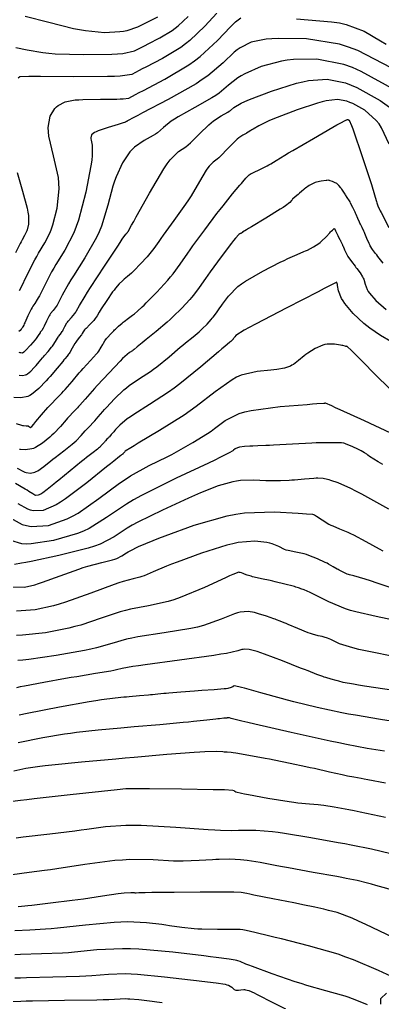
# Model space of a CAD drawing. Header units: metres. Extents: x 837117 to 838479, y 1189012 to 1191015.
# Drawn here: x 838280.9 to 838346.1, y 1189661.6 to 1189838.2 of the extents above; entities that cross this region are included whole.
import ezdxf

# ---------------------------------------------------------------- set-up
doc = ezdxf.new("R2010")
doc.units = ezdxf.units.M
doc.header["$LTSCALE"] = 0.3
for name, color, linetype in [('COTAS 10', 1, 'Continuous'), ('COTAS INT', 252, 'Continuous'), ('DRENAJE', 5, 'Continuous')]:
    doc.layers.add(name, color=color, linetype=linetype)

msp = doc.modelspace()

# ---------------------------------------------------------------- linework, layer by layer
at = {"layer": 'COTAS 10'}
for points in [[(838280.18, 1189833.13), (838282.21, 1189832.74), (838285.06, 1189832.23), (838286.12, 1189832.12), (838287.28, 1189832.04), (838292.45, 1189831.87), (838297.44, 1189831.94), (838298.5, 1189832), (838299.42, 1189832.09), (838301.55, 1189832.56), (838302.99, 1189833.29), (838303.46, 1189833.53), (838303.97, 1189833.79), (838306.09, 1189834.89), (838308.29, 1189836.23), (838308.85, 1189836.63), (838309.39, 1189837.06), (838311.17, 1189838.74)], [(838280.8, 1189774.25), (838281.38, 1189774.23), (838281.95, 1189774.33), (838282.11, 1189774.41), (838282.28, 1189774.5), (838282.89, 1189775), (838283.5, 1189775.63), (838283.66, 1189775.81), (838283.83, 1189776), (838284.41, 1189776.68), (838284.99, 1189777.39), (838285.17, 1189777.59), (838285.34, 1189777.79), (838286, 1189778.55), (838286.62, 1189779.3), (838286.77, 1189779.5), (838286.91, 1189779.69), (838287.33, 1189780.35), (838287.68, 1189780.94), (838287.78, 1189781.09), (838287.87, 1189781.23), (838288.2, 1189781.67), (838288.53, 1189782.12), (838288.62, 1189782.26), (838288.7, 1189782.41), (838289, 1189783.01), (838289.36, 1189783.66), (838289.48, 1189783.83), (838289.62, 1189784.01), (838290.19, 1189784.65), (838290.81, 1189785.36), (838290.97, 1189785.58), (838291.13, 1189785.82), (838291.66, 1189786.78), (838292.65, 1189788.5), (838293.1, 1189789.21), (838293.62, 1189790.03), (838296.11, 1189793.84), (838298.51, 1189797.45), (838298.97, 1189798.14), (838299.34, 1189798.7), (838299.95, 1189799.6), (838299.97, 1189799.62), (838299.99, 1189799.64), (838300.01, 1189799.66), (838300.04, 1189799.68), (838300.05, 1189799.69), (838300.07, 1189799.7), (838300.11, 1189799.75), (838300.16, 1189799.81), (838300.19, 1189799.83), (838300.22, 1189799.87), (838300.25, 1189799.93), (838300.27, 1189799.95), (838300.29, 1189799.97), (838300.37, 1189800.09), (838301.02, 1189801.23), (838301.4, 1189801.9), (838301.86, 1189802.73), (838304.22, 1189807), (838306.8, 1189811.35), (838307.4, 1189812.24), (838307.94, 1189812.98), (838309.47, 1189814.48), (838310.77, 1189815.32), (838311.16, 1189815.64), (838311.58, 1189816), (838313.22, 1189817.61), (838314.89, 1189819.25), (838315.32, 1189819.62), (838315.74, 1189819.96), (838317.14, 1189820.88), (838318.29, 1189821.53), (838318.55, 1189821.7), (838318.79, 1189821.86), (838319.41, 1189822.4), (838320.73, 1189823.16), (838321.4, 1189823.45), (838322.2, 1189823.79), (838326.19, 1189825.33), (838330.68, 1189826.74), (838331.79, 1189827), (838332.85, 1189827.2), (838336.19, 1189827.45), (838339.47, 1189826.78), (838340.48, 1189826.41), (838341.54, 1189825.96), (838345.73, 1189823.64), (838349.47, 1189820.96)], [(838347.61, 1189780.31), (838345.79, 1189781.43), (838343.83, 1189782.72), (838343.29, 1189783.13), (838342.76, 1189783.57), (838340.88, 1189785.37), (838339.35, 1189787.18), (838339.04, 1189787.64), (838338.78, 1189788.06), (838338.23, 1189789.42), (838338.05, 1189790.4), (838338.02, 1189790.59), (838337.99, 1189790.74), (838337.94, 1189790.98), (838337.94, 1189790.98), (838337.94, 1189790.99), (838337.93, 1189790.99), (838337.93, 1189791), (838337.92, 1189791), (838337.92, 1189791), (838337.91, 1189791), (838337.9, 1189791), (838336.51, 1189790.29), (838335.65, 1189789.84), (838334.57, 1189789.28), (838328.94, 1189786.38), (838323.27, 1189783.42), (838322.17, 1189782.83), (838321.27, 1189782.34), (838319.74, 1189781.41), (838319.56, 1189781.17), (838319.52, 1189781.11), (838319.48, 1189781.06), (838319.38, 1189780.91), (838319.29, 1189780.79), (838319.26, 1189780.75), (838319.22, 1189780.71), (838319.1, 1189780.57), (838318.95, 1189780.43), (838318.9, 1189780.39), (838318.86, 1189780.35), (838318.68, 1189780.2), (838317.76, 1189779.42), (838317.25, 1189778.99), (838316.63, 1189778.46), (838313.46, 1189775.76), (838309.67, 1189772.7), (838308.66, 1189771.95), (838307.67, 1189771.24), (838304.24, 1189769), (838301.4, 1189767.24), (838300.79, 1189766.82), (838300.24, 1189766.44), (838298.9, 1189765.31), (838298.14, 1189764.49), (838297.96, 1189764.3), (838297.8, 1189764.12), (838297.34, 1189763.6), (838297.01, 1189763.21), (838296.93, 1189763.11), (838296.84, 1189763.03), (838296.58, 1189762.75), (838296.3, 1189762.47), (838296.21, 1189762.37), (838296.12, 1189762.27), (838295.74, 1189761.83), (838295.23, 1189761.31), (838295.06, 1189761.16), (838294.87, 1189761), (838294.08, 1189760.37), (838292.91, 1189759.47), (838292.49, 1189759.13), (838292.02, 1189758.76), (838289.98, 1189757.11), (838287.94, 1189755.44), (838287.47, 1189755.06), (838287.05, 1189754.71), (838285.85, 1189753.74), (838285.04, 1189753.13), (838284.85, 1189753.01), (838284.68, 1189752.9), (838284.18, 1189752.69), (838283.8, 1189752.68), (838283.69, 1189752.7), (838283.59, 1189752.73), (838283.22, 1189752.95), (838282.52, 1189753.4), (838282.21, 1189753.59), (838281.85, 1189753.81), (838280.12, 1189754.81)], [(838279.19, 1189736.24), (838281.77, 1189736.18), (838283.59, 1189736.63), (838284.25, 1189736.83), (838284.97, 1189737.07), (838288.15, 1189738.23), (838291.5, 1189739.44), (838292.33, 1189739.71), (838293.12, 1189739.96), (838295.65, 1189740.61), (838297.58, 1189741.09), (838297.99, 1189741.22), (838298.36, 1189741.35), (838299.27, 1189741.82), (838300.08, 1189742.35), (838300.38, 1189742.53), (838300.73, 1189742.72), (838302.28, 1189743.48), (838304.89, 1189744.58), (838305.91, 1189744.98), (838307.06, 1189745.41), (838312.28, 1189747.33), (838318.17, 1189749.02), (838319.74, 1189749.32), (838321.3, 1189749.54), (838326.7, 1189749.71), (838330.95, 1189749.47), (838331.77, 1189749.42), (838332.44, 1189749.38), (838333.56, 1189749.32), (838333.89, 1189749.16), (838334.06, 1189749.06), (838334.26, 1189748.93), (838335.28, 1189748.26), (838336.51, 1189747.52), (838336.85, 1189747.34), (838337.19, 1189747.18), (838338.42, 1189746.69), (838339.9, 1189746.09), (838340.39, 1189745.85), (838340.92, 1189745.59), (838343.13, 1189744.38), (838345.53, 1189743.05), (838346.18, 1189742.71)], [(838350.04, 1189711.73), (838345.76, 1189712.42), (838341.27, 1189713.17), (838340.04, 1189713.4), (838338.81, 1189713.64), (838334.39, 1189714.59), (838330.16, 1189715.6), (838329.04, 1189715.89), (838327.95, 1189716.17), (838324.23, 1189717.21), (838321.33, 1189718.04), (838320.76, 1189718.19), (838320.29, 1189718.31), (838319.44, 1189718.44), (838319.25, 1189718.35), (838319.19, 1189718.31), (838319.13, 1189718.28), (838318.93, 1189718.14), (838318.33, 1189717.99), (838318.03, 1189717.94), (838317.67, 1189717.9), (838315.89, 1189717.76), (838313.65, 1189717.61), (838313, 1189717.56), (838312.35, 1189717.51), (838309.89, 1189717.33), (838307.72, 1189717.15), (838307.24, 1189717.11), (838306.82, 1189717.07), (838305.74, 1189716.97), (838304.78, 1189716.86), (838304.44, 1189716.83), (838304.06, 1189716.79), (838302.41, 1189716.64), (838300.59, 1189716.48), (838300.11, 1189716.44), (838299.64, 1189716.4), (838298.04, 1189716.25), (838295.57, 1189715.92), (838294.55, 1189715.75), (838293.4, 1189715.56), (838288.04, 1189714.62), (838282.25, 1189713.5), (838280.82, 1189713.2)], [(838348.68, 1189681.57), (838344.95, 1189682.61), (838344.14, 1189682.84), (838343.41, 1189683.03), (838341.57, 1189683.48), (838339.61, 1189683.87), (838338.81, 1189684.02), (838337.9, 1189684.18), (838333.68, 1189684.94), (838329.21, 1189685.75), (838328.14, 1189685.94), (838327.14, 1189686.12), (838324.14, 1189686.69), (838321.78, 1189687.09), (838321.17, 1189687.16), (838320.59, 1189687.22), (838318.69, 1189687.31), (838316.77, 1189687.26), (838316.18, 1189687.24), (838315.57, 1189687.21), (838313.15, 1189687.05), (838310.31, 1189686.95), (838309.44, 1189686.96), (838308.53, 1189686.98), (838304.92, 1189687.18), (838300.69, 1189687.23), (838299.38, 1189687.16), (838298.02, 1189687.06), (838292.6, 1189686.38), (838287.54, 1189685.59), (838286.4, 1189685.42), (838285.37, 1189685.28), (838282.6, 1189684.92), (838279.53, 1189684.49)], [(838278.21, 1189661.56), (838279.17, 1189661.75), (838281.07, 1189661.82), (838282.03, 1189661.85), (838283.19, 1189661.87), (838288.95, 1189661.97), (838294.75, 1189662.07), (838295.92, 1189662.1), (838296.91, 1189662.13), (838298.95, 1189662.23), (838299.96, 1189662.27), (838300.32, 1189662.25), (838300.69, 1189662.23), (838302.31, 1189662.08), (838304.7, 1189661.8), (838305.57, 1189661.7), (838306.52, 1189661.59)]]:
    msp.add_lwpolyline(points, dxfattribs=at)
at = {"layer": 'COTAS INT'}
for points in [[(838316.37, 1189839.32), (838314.18, 1189836.96), (838311.5, 1189834.43), (838310.69, 1189833.79), (838309.84, 1189833.17), (838306.54, 1189831.17), (838303.56, 1189829.62), (838302.92, 1189829.29), (838302.36, 1189829), (838301.03, 1189828.32), (838298.94, 1189828.01), (838297.91, 1189827.96), (838296.68, 1189827.92), (838290.61, 1189827.9), (838284.64, 1189827.95), (838283.48, 1189827.95), (838282.54, 1189827.95), (838280.9, 1189827.9), (838280.62, 1189827.66)], [(838305.64, 1189838.61), (838304.38, 1189837.97), (838304.01, 1189837.78), (838303.61, 1189837.58), (838302.08, 1189836.81), (838300.17, 1189836.17), (838299.55, 1189836.04), (838298.88, 1189835.95), (838296.12, 1189835.81), (838292.73, 1189836.12), (838291.67, 1189836.3), (838290.56, 1189836.52), (838286.1, 1189837.67), (838281.9, 1189838.7)], [(838280.85, 1189789.47), (838281.08, 1189789.93), (838282.25, 1189792.31), (838283.6, 1189794.98), (838283.95, 1189795.62), (838284.28, 1189796.22), (838285.38, 1189798.03), (838286.35, 1189799.93), (838286.6, 1189800.58), (838286.84, 1189801.29), (838287.63, 1189804.29), (838287.98, 1189807.77), (838287.94, 1189808.78), (838287.84, 1189809.81), (838286.99, 1189813.67), (838286.14, 1189817.2), (838286.04, 1189818.01), (838286, 1189818.75), (838286.36, 1189820.82), (838287.22, 1189822.2), (838287.51, 1189822.49), (838287.81, 1189822.75), (838289.05, 1189823.4), (838290.86, 1189823.72), (838291.51, 1189823.77), (838292.23, 1189823.82), (838295.4, 1189823.87), (838298.37, 1189823.88), (838298.98, 1189823.9), (838299.48, 1189823.92), (838300.5, 1189824.07), (838301.74, 1189824.71), (838302.38, 1189825.04), (838303.15, 1189825.44), (838306.99, 1189827.45), (838311.3, 1189830.01), (838312.35, 1189830.75), (838313.36, 1189831.52), (838316.48, 1189834.41), (838318.8, 1189836.87), (838319.28, 1189837.35), (838319.7, 1189837.75), (838320.64, 1189838.49)], [(838330.64, 1189838.32), (838336.97, 1189837.78), (838338.38, 1189837.56), (838339.62, 1189837.3), (838342.86, 1189836.09), (838345.76, 1189834.35), (838346.8, 1189833.75)], [(838347.72, 1189829.47), (838341.71, 1189832.6), (838340.05, 1189833.22), (838338.4, 1189833.74), (838332.49, 1189834.69), (838327.38, 1189834.76), (838326.24, 1189834.71), (838325.21, 1189834.63), (838322.49, 1189834.1), (838320.53, 1189833.1), (838319.99, 1189832.72), (838319.44, 1189832.3), (838317.46, 1189830.41), (838314.74, 1189828.08), (838313.73, 1189827.38), (838312.61, 1189826.65), (838307.61, 1189823.82), (838303, 1189821.41), (838302.12, 1189820.94), (838301.41, 1189820.57), (838300.26, 1189819.95), (838300.19, 1189819.9), (838300.15, 1189819.88), (838300.11, 1189819.86), (838299.91, 1189819.75), (838299.29, 1189819.53), (838298.98, 1189819.43), (838298.62, 1189819.32), (838296.81, 1189818.77), (838295.02, 1189818.17), (838294.66, 1189818.02), (838294.36, 1189817.88), (838293.78, 1189817.43), (838293.69, 1189816.91), (838293.7, 1189816.72), (838293.73, 1189816.52), (838293.94, 1189815.63), (838293.95, 1189813.73), (838293.85, 1189812.88), (838293.7, 1189811.89), (838292.77, 1189807.18), (838291.44, 1189802.15), (838291.04, 1189800.97), (838290.63, 1189799.88), (838289.01, 1189796.71), (838287.41, 1189794.18), (838287.01, 1189793.5), (838286.62, 1189792.83), (838285.39, 1189790.47), (838284.43, 1189788.56), (838284.22, 1189788.17), (838284.04, 1189787.85), (838283.59, 1189787.17), (838283.22, 1189786.65), (838283.1, 1189786.42), (838282.96, 1189786.16), (838282.37, 1189784.91), (838281.83, 1189783.71), (838281.72, 1189783.48), (838281.63, 1189783.28), (838281.46, 1189782.95), (838281.42, 1189782.89), (838281.41, 1189782.87), (838281.39, 1189782.85), (838281.35, 1189782.77), (838281.26, 1189782.65), (838281.23, 1189782.61), (838281.18, 1189782.55), (838280.98, 1189782.32), (838280.76, 1189782.11)], [(838348.52, 1189825.41), (838342.29, 1189828.86), (838340.72, 1189829.53), (838339.21, 1189830.08), (838334.34, 1189831.07), (838330.11, 1189830.98), (838329.01, 1189830.85), (838327.95, 1189830.68), (838324.34, 1189829.71), (838321.37, 1189828.44), (838320.7, 1189828.08), (838320.09, 1189827.73), (838318.44, 1189826.41), (838316.76, 1189824.97), (838316.14, 1189824.54), (838315.45, 1189824.09), (838312.38, 1189822.35), (838309.37, 1189820.68), (838308.72, 1189820.28), (838308.15, 1189819.91), (838306.74, 1189818.78), (838305.66, 1189817.84), (838305.3, 1189817.58), (838304.91, 1189817.33), (838303.27, 1189816.42), (838301.56, 1189815.26), (838301.13, 1189814.85), (838300.71, 1189814.4), (838299.37, 1189812.44), (838298.22, 1189809.92), (838297.93, 1189809.11), (838297.65, 1189808.26), (838296.75, 1189804.8), (838295.62, 1189801.07), (838295.19, 1189800.05), (838294.72, 1189799.03), (838292.63, 1189795.38), (838290.54, 1189792.14), (838290.07, 1189791.38), (838289.65, 1189790.68), (838288.52, 1189788.63), (838287.78, 1189787.19), (838287.6, 1189786.88), (838287.43, 1189786.6), (838286.89, 1189785.91), (838286.42, 1189785.33), (838286.29, 1189785.13), (838286.16, 1189784.91), (838285.69, 1189783.96), (838285.26, 1189783.06), (838285.17, 1189782.87), (838285.08, 1189782.7), (838284.84, 1189782.31), (838284.64, 1189782.06), (838284.59, 1189781.98), (838284.54, 1189781.9), (838284.34, 1189781.56), (838283.98, 1189781.05), (838283.83, 1189780.85), (838283.65, 1189780.64), (838282.8, 1189779.65), (838281.96, 1189778.74), (838281.8, 1189778.57), (838281.65, 1189778.43), (838281.37, 1189778.23), (838281.1, 1189778.29), (838280.96, 1189778.32), (838280.81, 1189778.36)], [(838347.31, 1189815.76), (838345.96, 1189818.72), (838345.51, 1189819.41), (838345.01, 1189820.04), (838342.94, 1189821.87), (838340.79, 1189823.06), (838340.25, 1189823.29), (838339.73, 1189823.48), (838338.05, 1189823.82), (838336, 1189823.58), (838335.26, 1189823.4), (838334.43, 1189823.17), (838330.8, 1189821.95), (838327.22, 1189820.58), (838326.43, 1189820.26), (838325.72, 1189819.96), (838323.91, 1189819.09), (838322.87, 1189818.48), (838322.64, 1189818.35), (838322.45, 1189818.23), (838322, 1189817.96), (838321.7, 1189817.77), (838321.59, 1189817.71), (838321.48, 1189817.65), (838321, 1189817.42), (838320.27, 1189816.9), (838319.99, 1189816.66), (838319.69, 1189816.37), (838318.34, 1189815), (838316.99, 1189813.62), (838316.69, 1189813.33), (838316.41, 1189813.09), (838315.67, 1189812.54), (838314.96, 1189811.85), (838314.71, 1189811.51), (838314.44, 1189811.1), (838313.24, 1189809.08), (838311.71, 1189806.52), (838311.22, 1189805.77), (838310.71, 1189804.99), (838308.61, 1189802.04), (838306.66, 1189799.41), (838306.25, 1189798.83), (838305.88, 1189798.32), (838304.99, 1189797.05), (838304.3, 1189796.11), (838304.05, 1189795.82), (838303.79, 1189795.51), (838302.64, 1189794.26), (838301.5, 1189793.1), (838301.23, 1189792.84), (838300.98, 1189792.6), (838300.28, 1189791.99), (838299.7, 1189791.52), (838299.54, 1189791.38), (838299.38, 1189791.24), (838298.79, 1189790.69), (838298.09, 1189789.88), (838297.85, 1189789.57), (838297.6, 1189789.23), (838296.54, 1189787.71), (838295.56, 1189786.21), (838295.36, 1189785.89), (838295.19, 1189785.61), (838294.8, 1189784.94), (838294.48, 1189784.45), (838294.35, 1189784.29), (838294.2, 1189784.12), (838293.5, 1189783.39), (838292.82, 1189782.69), (838292.68, 1189782.54), (838292.56, 1189782.4), (838292.32, 1189782.06), (838292.14, 1189781.76), (838292.06, 1189781.65), (838291.98, 1189781.53), (838291.57, 1189781.03), (838291.09, 1189780.4), (838290.96, 1189780.2), (838290.82, 1189779.99), (838290.32, 1189779.14), (838289.88, 1189778.37), (838289.78, 1189778.2), (838289.68, 1189778.05), (838289.43, 1189777.7), (838289.03, 1189777.23), (838288.85, 1189777.01), (838288.64, 1189776.75), (838287.62, 1189775.51), (838286.38, 1189774.04), (838286.03, 1189773.65), (838285.67, 1189773.26), (838284.35, 1189771.88), (838283.03, 1189770.81), (838282.68, 1189770.61), (838282.33, 1189770.45), (838281.1, 1189770.22), (838279.85, 1189770.28)], [(838280.25, 1189765.62), (838281.19, 1189765.31), (838281.4, 1189765.25), (838281.58, 1189765.21), (838282.05, 1189765.17), (838282.33, 1189765.16), (838282.4, 1189765.15), (838282.46, 1189765.12), (838282.63, 1189764.99), (838282.78, 1189764.89), (838282.82, 1189764.89), (838282.87, 1189764.91), (838283.04, 1189765.05), (838283.42, 1189765.5), (838283.59, 1189765.71), (838283.8, 1189765.96), (838284.81, 1189767.15), (838285.96, 1189768.46), (838286.26, 1189768.78), (838286.54, 1189769.09), (838287.5, 1189770.06), (838288.47, 1189771.06), (838288.77, 1189771.38), (838289.08, 1189771.73), (838290.3, 1189773.15), (838291.6, 1189774.67), (838291.95, 1189775.08), (838292.31, 1189775.48), (838293.6, 1189776.89), (838294.68, 1189778.09), (838294.91, 1189778.36), (838295.11, 1189778.61), (838295.56, 1189779.29), (838295.81, 1189779.78), (838295.88, 1189779.91), (838295.95, 1189780.03), (838296.2, 1189780.43), (838296.52, 1189780.85), (838296.62, 1189780.98), (838296.74, 1189781.11), (838297.24, 1189781.66), (838297.8, 1189782.24), (838297.96, 1189782.4), (838298.11, 1189782.55), (838298.68, 1189783.09), (838299.3, 1189783.62), (838299.49, 1189783.78), (838299.68, 1189783.93), (838300.43, 1189784.5), (838301.16, 1189785.05), (838301.34, 1189785.19), (838301.51, 1189785.32), (838302.06, 1189785.76), (838302.9, 1189786.53), (838303.25, 1189786.87), (838303.65, 1189787.28), (838305.54, 1189789.2), (838307.55, 1189791.37), (838308.02, 1189791.93), (838308.46, 1189792.46), (838309.77, 1189794.23), (838311.1, 1189796.17), (838311.55, 1189796.81), (838312.05, 1189797.5), (838314.17, 1189800.39), (838316.37, 1189803.32), (838316.93, 1189804.03), (838317.46, 1189804.71), (838319.17, 1189806.83), (838320.48, 1189808.39), (838320.75, 1189808.72), (838320.99, 1189809), (838321.55, 1189809.65), (838321.83, 1189809.95), (838321.9, 1189810.02), (838321.96, 1189810.09), (838322.14, 1189810.26), (838322.53, 1189810.5), (838322.72, 1189810.6), (838322.96, 1189810.71), (838324.1, 1189811.26), (838325.4, 1189811.89), (838325.72, 1189812.06), (838326.03, 1189812.24), (838327.01, 1189812.84), (838328.58, 1189813.81), (838329.25, 1189814.21), (838330.03, 1189814.67), (838333.7, 1189816.8), (838337.23, 1189818.83), (838337.93, 1189819.23), (838338.5, 1189819.55), (838339.52, 1189820.1), (838339.71, 1189820.17), (838339.75, 1189820.18), (838339.79, 1189820.19), (838339.9, 1189820.2), (838339.99, 1189820.18), (838340.01, 1189820.17), (838340.04, 1189820.16), (838340.15, 1189820.1), (838340.56, 1189819.13), (838340.77, 1189818.55), (838341.02, 1189817.83), (838342.3, 1189814.09), (838343.62, 1189810.14), (838343.9, 1189809.28), (838344.14, 1189808.53), (838344.69, 1189806.7), (838344.98, 1189805.69), (838345.05, 1189805.47), (838345.11, 1189805.26), (838345.31, 1189804.7), (838345.61, 1189804.06), (838345.74, 1189803.8), (838345.89, 1189803.51), (838347.28, 1189800.81)], [(838280.45, 1189810.7), (838281.4, 1189807.31), (838282.23, 1189804.26), (838282.37, 1189803.58), (838282.47, 1189802.98), (838282.49, 1189801.4), (838282.23, 1189800.42), (838282.16, 1189800.19), (838282.07, 1189799.98), (838281.76, 1189799.36), (838281.31, 1189798.58), (838281.14, 1189798.26), (838280.96, 1189797.91), (838280.14, 1189796.27)], [(838346.25, 1189794.38), (838345.31, 1189795.62), (838345.09, 1189795.91), (838344.9, 1189796.16), (838344.35, 1189796.88), (838343.94, 1189797.51), (838343.83, 1189797.71), (838343.72, 1189797.93), (838343.33, 1189798.81), (838342.97, 1189799.71), (838342.88, 1189799.93), (838342.78, 1189800.14), (838342.46, 1189800.8), (838342.15, 1189801.41), (838342.07, 1189801.59), (838341.99, 1189801.77), (838341.7, 1189802.44), (838341.39, 1189803.16), (838341.3, 1189803.37), (838341.2, 1189803.58), (838340.8, 1189804.41), (838340.4, 1189805.21), (838340.29, 1189805.41), (838340.18, 1189805.6), (838339.81, 1189806.2), (838339.48, 1189806.7), (838339.4, 1189806.82), (838339.32, 1189806.95), (838339.06, 1189807.34), (838338.81, 1189807.71), (838338.73, 1189807.82), (838338.65, 1189807.93), (838338.3, 1189808.33), (838337.9, 1189808.7), (838337.78, 1189808.78), (838337.65, 1189808.86), (838337.15, 1189809.08), (838336.7, 1189809.22), (838336.61, 1189809.24), (838336.53, 1189809.26), (838336.36, 1189809.29), (838336.11, 1189809.26), (838335.99, 1189809.25), (838335.11, 1189809.15), (838334.24, 1189808.96), (838334.01, 1189808.88), (838333.78, 1189808.79), (838332.97, 1189808.34), (838332.27, 1189807.85), (838332.11, 1189807.74), (838331.97, 1189807.63), (838331.56, 1189807.3), (838331.2, 1189806.98), (838331.08, 1189806.87), (838330.96, 1189806.76), (838330.45, 1189806.33), (838329.97, 1189805.88), (838329.86, 1189805.77), (838329.76, 1189805.67), (838329.49, 1189805.33), (838328.7, 1189804.7), (838328.28, 1189804.42), (838327.76, 1189804.08), (838325.14, 1189802.48), (838322.55, 1189800.92), (838322.05, 1189800.61), (838321.65, 1189800.37), (838320.98, 1189799.95), (838320.93, 1189799.9), (838320.91, 1189799.89), (838320.9, 1189799.87), (838320.84, 1189799.84), (838320.77, 1189799.8), (838320.73, 1189799.78), (838320.66, 1189799.75), (838320.56, 1189799.71), (838320.52, 1189799.69), (838320.47, 1189799.67), (838320.28, 1189799.57), (838319.67, 1189798.88), (838319.35, 1189798.49), (838318.98, 1189798.01), (838317.14, 1189795.54), (838315.16, 1189792.84), (838314.71, 1189792.22), (838314.29, 1189791.64), (838313.15, 1189790), (838312.14, 1189788.65), (838311.81, 1189788.26), (838311.47, 1189787.85), (838310.06, 1189786.33), (838308.42, 1189784.73), (838307.93, 1189784.27), (838307.42, 1189783.82), (838305.44, 1189782.15), (838303.65, 1189780.7), (838303.26, 1189780.38), (838302.91, 1189780.09), (838302.03, 1189779.36), (838301.46, 1189778.9), (838301.31, 1189778.79), (838301.16, 1189778.68), (838300.64, 1189778.34), (838299.77, 1189777.61), (838299.4, 1189777.25), (838298.97, 1189776.82), (838296.95, 1189774.72), (838294.84, 1189772.45), (838294.35, 1189771.91), (838293.91, 1189771.41), (838292.65, 1189769.97), (838291.72, 1189768.89), (838291.49, 1189768.63), (838291.26, 1189768.38), (838290.52, 1189767.62), (838289.76, 1189766.84), (838289.51, 1189766.57), (838289.25, 1189766.28), (838288.2, 1189765.07), (838287.02, 1189763.8), (838286.67, 1189763.47), (838286.32, 1189763.15), (838285.01, 1189762.08), (838283.72, 1189761.28), (838283.38, 1189761.13), (838283.05, 1189761.02), (838281.94, 1189760.85), (838281.03, 1189760.91), (838280.83, 1189760.93)], [(838280.46, 1189757.54), (838281.56, 1189756.98), (838281.83, 1189756.88), (838282.08, 1189756.79), (838282.85, 1189756.66), (838283.61, 1189756.85), (838283.86, 1189756.97), (838284.12, 1189757.11), (838285.2, 1189757.89), (838286.47, 1189758.9), (838286.86, 1189759.2), (838287.26, 1189759.51), (838288.83, 1189760.7), (838290.34, 1189761.88), (838290.69, 1189762.18), (838291.02, 1189762.47), (838291.97, 1189763.45), (838292.69, 1189764.28), (838292.86, 1189764.47), (838293.03, 1189764.65), (838293.55, 1189765.19), (838294.05, 1189765.7), (838294.21, 1189765.87), (838294.37, 1189766.05), (838294.99, 1189766.78), (838295.85, 1189767.77), (838296.16, 1189768.1), (838296.49, 1189768.47), (838297.93, 1189770.02), (838299.61, 1189771.63), (838300.09, 1189772.03), (838300.59, 1189772.42), (838302.44, 1189773.67), (838304.42, 1189774.96), (838304.98, 1189775.37), (838305.57, 1189775.8), (838307.74, 1189777.56), (838309.77, 1189779.28), (838310.25, 1189779.68), (838310.71, 1189780.06), (838312.06, 1189781.18), (838313.14, 1189782.08), (838313.41, 1189782.33), (838313.68, 1189782.58), (838314.58, 1189783.45), (838315.34, 1189784.28), (838315.53, 1189784.5), (838315.71, 1189784.72), (838316.26, 1189785.46), (838316.89, 1189786.35), (838317.11, 1189786.66), (838317.36, 1189787.01), (838318.44, 1189788.48), (838320.13, 1189790.18), (838320.76, 1189790.66), (838321.47, 1189791.15), (838324.61, 1189792.98), (838327.76, 1189794.57), (838328.46, 1189794.91), (838329.1, 1189795.22), (838330.8, 1189795.97), (838331.99, 1189796.47), (838332.31, 1189796.61), (838332.62, 1189796.76), (838333.7, 1189797.31), (838334.69, 1189797.94), (838334.95, 1189798.13), (838335.19, 1189798.34), (838336.02, 1189799.16), (838336.67, 1189799.88), (838336.8, 1189800.03), (838336.91, 1189800.15), (838337.14, 1189800.36), (838337.23, 1189800.43), (838337.25, 1189800.46), (838337.28, 1189800.48), (838337.36, 1189800.59), (838337.44, 1189800.65), (838337.46, 1189800.65), (838337.48, 1189800.63), (838337.57, 1189800.51), (838337.7, 1189800.22), (838337.76, 1189800.11), (838337.82, 1189799.97), (838338.12, 1189799.36), (838338.43, 1189798.72), (838338.5, 1189798.57), (838338.56, 1189798.44), (838338.75, 1189798.07), (838338.92, 1189797.71), (838338.97, 1189797.57), (838339.04, 1189797.43), (838339.29, 1189796.8), (838339.65, 1189796.05), (838339.77, 1189795.83), (838339.91, 1189795.6), (838340.53, 1189794.73), (838341.19, 1189793.87), (838341.36, 1189793.64), (838341.53, 1189793.43), (838342.1, 1189792.68), (838342.56, 1189791.94), (838342.66, 1189791.72), (838342.75, 1189791.5), (838342.99, 1189790.65), (838343.39, 1189789.66), (838343.58, 1189789.34), (838343.81, 1189789.02), (838344.93, 1189787.69), (838346.81, 1189786.09)], [(838349.47, 1189769.91), (838345.45, 1189773.76), (838341.88, 1189777.39), (838341.2, 1189778.08), (838340.64, 1189778.63), (838339.71, 1189779.48), (838339.61, 1189779.45), (838339.58, 1189779.45), (838339.55, 1189779.45), (838339.41, 1189779.49), (838339.03, 1189779.58), (838338.84, 1189779.61), (838338.61, 1189779.65), (838337.51, 1189779.83), (838336.16, 1189779.85), (838335.78, 1189779.78), (838335.4, 1189779.68), (838334, 1189779.06), (838332.68, 1189778.24), (838332.35, 1189778.01), (838332.04, 1189777.78), (838331.05, 1189776.94), (838330.12, 1189776.22), (838329.85, 1189776.06), (838329.57, 1189775.92), (838328.53, 1189775.56), (838327.11, 1189775.32), (838326.59, 1189775.26), (838326.03, 1189775.19), (838323.57, 1189774.96), (838320.71, 1189774.26), (838319.9, 1189773.9), (838319.08, 1189773.46), (838316.04, 1189771.29), (838312.62, 1189768.62), (838311.56, 1189767.87), (838310.45, 1189767.11), (838306.04, 1189764.33), (838302.22, 1189762.05), (838301.48, 1189761.61), (838300.88, 1189761.25), (838299.87, 1189760.61), (838299.79, 1189760.52), (838299.77, 1189760.5), (838299.75, 1189760.47), (838299.66, 1189760.37), (838299.65, 1189760.36), (838299.64, 1189760.35), (838299.61, 1189760.32), (838299.57, 1189760.28), (838299.56, 1189760.27), (838299.55, 1189760.26), (838299.51, 1189760.21), (838299.45, 1189760.15), (838299.43, 1189760.13), (838299.41, 1189760.11), (838299.32, 1189760.04), (838299.18, 1189759.94), (838299.14, 1189759.9), (838299.08, 1189759.86), (838298.85, 1189759.67), (838297.79, 1189758.81), (838297.21, 1189758.34), (838296.51, 1189757.78), (838292.98, 1189754.94), (838289.14, 1189752.05), (838288.25, 1189751.47), (838287.43, 1189750.98), (838285.11, 1189749.99), (838283.31, 1189749.93), (838282.82, 1189750.04), (838282.33, 1189750.19), (838280.59, 1189751.19)], [(838278.62, 1189748.92), (838281.31, 1189747.46), (838282.1, 1189747.25), (838282.92, 1189747.11), (838286.05, 1189747.28), (838289.42, 1189748.44), (838290.4, 1189748.93), (838291.39, 1189749.49), (838295.11, 1189752.11), (838298.83, 1189754.89), (838299.83, 1189755.55), (838300.81, 1189756.17), (838304.2, 1189758.02), (838307.41, 1189759.6), (838308.26, 1189760.05), (838309.11, 1189760.5), (838312.04, 1189762.16), (838314.67, 1189763.8), (838315.31, 1189764.24), (838315.92, 1189764.67), (838317.84, 1189766.16), (838320.38, 1189767.42), (838321.39, 1189767.7), (838322.52, 1189767.95), (838327.71, 1189768.63), (838332.59, 1189769.03), (838333.54, 1189769.11), (838334.31, 1189769.17), (838335.61, 1189769.27), (838335.75, 1189769.27), (838335.78, 1189769.28), (838335.8, 1189769.28), (838335.85, 1189769.28), (838336.94, 1189768.8), (838337.62, 1189768.49), (838338.46, 1189768.11), (838342.83, 1189766.11), (838347.56, 1189763.89)], [(838346.22, 1189758.2), (838345.36, 1189758.7), (838343.82, 1189759.65), (838343.49, 1189759.92), (838343.39, 1189760), (838343.29, 1189760.07), (838342.87, 1189760.35), (838342.27, 1189760.68), (838342.04, 1189760.79), (838341.79, 1189760.92), (838340.67, 1189761.45), (838339.59, 1189761.91), (838339.37, 1189762), (838339.17, 1189762.07), (838338.74, 1189762.15), (838338.3, 1189762.13), (838338.1, 1189762.13), (838337.87, 1189762.13), (838336.75, 1189762.15), (838334.9, 1189762.13), (838334.2, 1189762.11), (838333.42, 1189762.07), (838329.93, 1189761.89), (838326.53, 1189761.7), (838325.81, 1189761.66), (838325.18, 1189761.62), (838323.69, 1189761.56), (838322.79, 1189761.54), (838322.53, 1189761.52), (838322.27, 1189761.51), (838321.29, 1189761.44), (838320.42, 1189761.32), (838320.23, 1189761.28), (838320.06, 1189761.24), (838319.64, 1189761.03), (838319.32, 1189760.78), (838319.22, 1189760.71), (838319.11, 1189760.63), (838318.67, 1189760.36), (838316.91, 1189759.48), (838315.96, 1189759.03), (838314.82, 1189758.48), (838309.03, 1189755.75), (838302.81, 1189752.64), (838301.38, 1189751.86), (838300.09, 1189751.11), (838296.49, 1189748.68), (838293.37, 1189746.7), (838292.36, 1189746.24), (838291.3, 1189745.81), (838286.98, 1189744.57), (838282.93, 1189743.97), (838282.05, 1189743.94), (838281.27, 1189743.98), (838279.29, 1189744.6)], [(838347.27, 1189750.18), (838342.41, 1189752.9), (838341.35, 1189753.46), (838340.43, 1189753.94), (838338.15, 1189754.96), (838336.85, 1189755.36), (838336.55, 1189755.45), (838336.26, 1189755.52), (838335.44, 1189755.7), (838334.52, 1189755.75), (838334.18, 1189755.75), (838333.8, 1189755.73), (838332.12, 1189755.59), (838330.29, 1189755.42), (838329.82, 1189755.39), (838329.36, 1189755.36), (838327.81, 1189755.29), (838326.19, 1189755.29), (838325.68, 1189755.31), (838325.14, 1189755.32), (838322.98, 1189755.43), (838320.58, 1189755.35), (838319.89, 1189755.25), (838319.19, 1189755.12), (838316.57, 1189754.37), (838313.4, 1189753.12), (838312.35, 1189752.67), (838311.23, 1189752.18), (838306.57, 1189750.04), (838302.11, 1189747.84), (838301.11, 1189747.3), (838300.22, 1189746.8), (838297.88, 1189745.25), (838295.34, 1189743.92), (838294.33, 1189743.55), (838293.18, 1189743.18), (838287.91, 1189741.87), (838282.95, 1189740.83), (838282, 1189740.64), (838281.22, 1189740.49), (838279.96, 1189740.28)], [(838350.99, 1189734.98), (838345.16, 1189736.93), (838343.98, 1189737.31), (838342.99, 1189737.63), (838340.99, 1189738.21), (838340.22, 1189738.39), (838340.01, 1189738.46), (838339.81, 1189738.53), (838339.06, 1189738.86), (838338.35, 1189739.24), (838338.15, 1189739.34), (838337.96, 1189739.45), (838337.29, 1189739.87), (838336.45, 1189740.34), (838336.16, 1189740.49), (838335.83, 1189740.65), (838334.45, 1189741.3), (838332.9, 1189741.9), (838332.47, 1189742.03), (838332.05, 1189742.15), (838330.54, 1189742.46), (838329.17, 1189742.75), (838328.83, 1189742.85), (838328.51, 1189742.97), (838327.5, 1189743.49), (838326.3, 1189743.99), (838325.85, 1189744.1), (838325.36, 1189744.19), (838323.18, 1189744.43), (838320.19, 1189744.19), (838319.19, 1189743.99), (838318.11, 1189743.73), (838313.59, 1189742.31), (838309.2, 1189740.69), (838308.21, 1189740.31), (838307.31, 1189739.96), (838304.89, 1189738.94), (838303.25, 1189738.25), (838302.85, 1189738.1), (838302.47, 1189737.98), (838301.3, 1189737.71), (838299.51, 1189737.23), (838298.74, 1189736.97), (838297.85, 1189736.67), (838293.66, 1189735.11), (838289.11, 1189733.49), (838287.99, 1189733.14), (838286.94, 1189732.83), (838283.66, 1189732.09), (838280.3, 1189731.9)], [(838348.93, 1189730.06), (838345.01, 1189730.9), (838341.31, 1189731.74), (838340.37, 1189732.02), (838339.46, 1189732.32), (838336.46, 1189733.58), (838334.1, 1189734.75), (838333.59, 1189734.99), (838333.14, 1189735.21), (838332.03, 1189735.69), (838331.45, 1189735.91), (838331.32, 1189735.95), (838331.22, 1189735.99), (838331, 1189736.09), (838330.56, 1189736.21), (838330.33, 1189736.28), (838330.04, 1189736.35), (838328.58, 1189736.72), (838326.85, 1189737.14), (838326.39, 1189737.25), (838325.94, 1189737.36), (838324.39, 1189737.7), (838323.08, 1189738), (838322.78, 1189738.07), (838322.51, 1189738.15), (838321.78, 1189738.37), (838321.29, 1189738.55), (838321.17, 1189738.59), (838321.07, 1189738.63), (838320.77, 1189738.74), (838320.55, 1189738.81), (838320.49, 1189738.83), (838320.44, 1189738.84), (838320.27, 1189738.87), (838319.23, 1189738.47), (838318.63, 1189738.2), (838317.9, 1189737.87), (838314.11, 1189736.13), (838309.73, 1189734.31), (838308.62, 1189733.92), (838307.56, 1189733.59), (838304.08, 1189732.83), (838300.83, 1189732.24), (838299.91, 1189732.01), (838298.98, 1189731.75), (838295.55, 1189730.6), (838291.9, 1189729.39), (838290.83, 1189729.1), (838289.73, 1189728.82), (838285.55, 1189728), (838281.4, 1189727.55), (838280.32, 1189727.51)], [(838349.03, 1189723.58), (838343.1, 1189724.74), (838341.87, 1189725.01), (838340.81, 1189725.27), (838338.43, 1189726.01), (838337.35, 1189726.55), (838337.1, 1189726.66), (838336.87, 1189726.77), (838336.22, 1189727.04), (838335.67, 1189727.22), (838335.49, 1189727.26), (838335.31, 1189727.31), (838334.58, 1189727.45), (838333.55, 1189727.73), (838333.17, 1189727.86), (838332.75, 1189728.01), (838330.92, 1189728.74), (838329.16, 1189729.48), (838328.79, 1189729.64), (838328.47, 1189729.77), (838327.73, 1189730.08), (838327.1, 1189730.32), (838326.86, 1189730.41), (838326.58, 1189730.51), (838325.29, 1189730.97), (838323.86, 1189731.42), (838323.49, 1189731.52), (838323.14, 1189731.61), (838321.95, 1189731.83), (838320.54, 1189731.71), (838320.04, 1189731.58), (838319.49, 1189731.41), (838317.12, 1189730.44), (838313.92, 1189729.3), (838312.84, 1189729.02), (838311.69, 1189728.76), (838306.85, 1189727.96), (838302.14, 1189727.25), (838301.07, 1189727.05), (838300.1, 1189726.84), (838297.45, 1189726.09), (838294.7, 1189725.29), (838293.67, 1189725.05), (838292.53, 1189724.82), (838287.45, 1189723.92), (838282.51, 1189723.21), (838281.45, 1189723.09), (838280.54, 1189723)], [(838348.17, 1189717.6), (838342.88, 1189718.43), (838341.8, 1189718.6), (838340.9, 1189718.75), (838339.05, 1189719.08), (838338.26, 1189719.27), (838338.03, 1189719.33), (838337.8, 1189719.39), (838336.9, 1189719.65), (838335.94, 1189719.95), (838335.66, 1189720.04), (838335.38, 1189720.14), (838334.34, 1189720.52), (838332.74, 1189721.14), (838332.11, 1189721.38), (838331.4, 1189721.66), (838328.14, 1189722.94), (838324.92, 1189724.16), (838324.23, 1189724.4), (838323.62, 1189724.61), (838322.15, 1189725), (838321.29, 1189725.03), (838321.07, 1189725.01), (838320.85, 1189724.98), (838320.12, 1189724.74), (838318.1, 1189724.3), (838317.06, 1189724.13), (838315.82, 1189723.94), (838309.62, 1189723.08), (838303.46, 1189722.26), (838302.24, 1189722.08), (838301.23, 1189721.93), (838299.34, 1189721.58), (838298.29, 1189721.32), (838297.81, 1189721.22), (838297.25, 1189721.12), (838294.54, 1189720.66), (838291.14, 1189720.1), (838290.14, 1189719.93), (838289.12, 1189719.75), (838285.21, 1189719.06), (838281.73, 1189718.41), (838280.97, 1189718.26), (838280.31, 1189718.13)], [(838346.49, 1189706.7), (838343.36, 1189707.23), (838339.67, 1189707.92), (838338.27, 1189708.21), (838336.71, 1189708.54), (838329.73, 1189710.1), (838323.18, 1189711.6), (838321.9, 1189711.9), (838320.84, 1189712.14), (838318.94, 1189712.6), (838318.6, 1189712.69), (838318.53, 1189712.71), (838318.47, 1189712.72), (838318.34, 1189712.72), (838318.19, 1189712.69), (838318.12, 1189712.68), (838318.03, 1189712.67), (838317.59, 1189712.64), (838316.81, 1189712.56), (838316.5, 1189712.52), (838316.15, 1189712.49), (838314.56, 1189712.3), (838312.14, 1189712.03), (838311.27, 1189711.95), (838310.31, 1189711.86), (838306.1, 1189711.48), (838301.5, 1189711.07), (838300.28, 1189710.97), (838299.09, 1189710.86), (838295.02, 1189710.49), (838291.11, 1189710.06), (838290.02, 1189709.92), (838288.94, 1189709.76), (838285.02, 1189709.12), (838280.6, 1189708.2)], [(838346.68, 1189700.95), (838343.52, 1189701.57), (838342.86, 1189701.7), (838342.28, 1189701.81), (838340.95, 1189702.05), (838339.83, 1189702.26), (838339.39, 1189702.35), (838338.89, 1189702.46), (838336.6, 1189702.97), (838333.9, 1189703.58), (838333.14, 1189703.75), (838332.37, 1189703.91), (838329.53, 1189704.52), (838326.65, 1189705.1), (838325.84, 1189705.26), (838325.04, 1189705.41), (838322.12, 1189705.94), (838319.74, 1189706.35), (838319.27, 1189706.42), (838318.89, 1189706.48), (838318.2, 1189706.57), (838317.84, 1189706.57), (838317.66, 1189706.57), (838317.44, 1189706.58), (838316.37, 1189706.64), (838314.21, 1189706.61), (838313.3, 1189706.55), (838312.25, 1189706.49), (838307.36, 1189706.1), (838301.5, 1189705.58), (838299.84, 1189705.44), (838298.17, 1189705.28), (838291.99, 1189704.72), (838286.65, 1189704.21), (838285.49, 1189704.08), (838284.48, 1189703.97), (838281.99, 1189703.63), (838279.84, 1189703.15)], [(838346.69, 1189694.81), (838342.09, 1189695.78), (838341.04, 1189696), (838340.08, 1189696.19), (838337.46, 1189696.69), (838335.56, 1189696.99), (838335.07, 1189697.04), (838334.59, 1189697.09), (838332.99, 1189697.19), (838330.93, 1189697.37), (838330.17, 1189697.47), (838329.32, 1189697.59), (838325.53, 1189698.21), (838322.01, 1189698.85), (838321.32, 1189698.98), (838320.75, 1189699.1), (838319.75, 1189699.37), (838319.56, 1189699.5), (838319.5, 1189699.54), (838319.45, 1189699.57), (838319.24, 1189699.67), (838317.69, 1189699.76), (838316.79, 1189699.78), (838315.68, 1189699.8), (838309.96, 1189699.87), (838304.23, 1189699.93), (838303.1, 1189699.94), (838302.18, 1189699.95), (838300.54, 1189699.96), (838300.27, 1189699.96), (838300.22, 1189699.96), (838300.17, 1189699.96), (838300.07, 1189699.96), (838300.02, 1189699.97), (838300, 1189699.97), (838299.98, 1189699.97), (838298.44, 1189699.8), (838289.98, 1189698.86), (838283.49, 1189698.14), (838282.16, 1189697.98), (838281.03, 1189697.85), (838278.65, 1189697.53)], [(838280.24, 1189691.14), (838281.51, 1189691.31), (838286.29, 1189691.89), (838290.82, 1189692.42), (838291.94, 1189692.56), (838292.99, 1189692.69), (838296.29, 1189693.17), (838300, 1189693.44), (838301.32, 1189693.44), (838302.75, 1189693.42), (838308.97, 1189693.08), (838314.79, 1189692.67), (838315.98, 1189692.6), (838316.98, 1189692.54), (838319.05, 1189692.49), (838320.23, 1189692.53), (838320.67, 1189692.53), (838321.16, 1189692.53), (838323.33, 1189692.5), (838326.36, 1189692.27), (838327.39, 1189692.15), (838328.51, 1189692), (838333.25, 1189691.23), (838338.14, 1189690.34), (838339.34, 1189690.11), (838340.49, 1189689.89), (838344.13, 1189689.15), (838347.63, 1189688.33)], [(838349.33, 1189672.67), (838343.15, 1189675.6), (838341.83, 1189676.2), (838340.69, 1189676.7), (838338.01, 1189677.71), (838336.44, 1189678.1), (838336, 1189678.21), (838335.56, 1189678.31), (838333.94, 1189678.69), (838331.8, 1189679.14), (838331.03, 1189679.3), (838330.17, 1189679.47), (838326.44, 1189680.2), (838322.98, 1189680.87), (838322.29, 1189681.01), (838321.73, 1189681.12), (838320.7, 1189681.33), (838319.42, 1189681.37), (838318.71, 1189681.38), (838317.83, 1189681.38), (838313.37, 1189681.36), (838308.69, 1189681.33), (838307.68, 1189681.32), (838306.8, 1189681.31), (838304.64, 1189681.3), (838303.46, 1189681.29), (838303.2, 1189681.28), (838302.96, 1189681.28), (838302.33, 1189681.25), (838301.83, 1189681.23), (838301.67, 1189681.23), (838301.51, 1189681.24), (838300.87, 1189681.27), (838299.68, 1189681.21), (838299.16, 1189681.15), (838298.57, 1189681.08), (838295.78, 1189680.67), (838292.34, 1189680.15), (838291.33, 1189680.01), (838290.3, 1189679.88), (838286.4, 1189679.39), (838283.05, 1189679), (838282.37, 1189678.92), (838281.79, 1189678.86), (838280.61, 1189678.76)], [(838349.3, 1189665.5), (838345.39, 1189667.32), (838340.9, 1189669.25), (838339.56, 1189669.74), (838338.18, 1189670.22), (838332.84, 1189671.76), (838327.95, 1189672.99), (838326.85, 1189673.26), (838325.86, 1189673.51), (838323.2, 1189674.14), (838321.61, 1189674.5), (838321.29, 1189674.56), (838321.03, 1189674.62), (838320.53, 1189674.71), (838319.82, 1189674.71), (838319.42, 1189674.71), (838318.94, 1189674.71), (838316.47, 1189674.69), (838313.64, 1189674.73), (838312.93, 1189674.76), (838312.24, 1189674.81), (838310.02, 1189675.05), (838307.82, 1189675.37), (838307.15, 1189675.46), (838306.45, 1189675.56), (838303.72, 1189675.9), (838300.26, 1189676.04), (838299.1, 1189676.01), (838297.87, 1189675.95), (838292.7, 1189675.47), (838287.69, 1189674.92), (838286.55, 1189674.81), (838285.52, 1189674.72), (838282.7, 1189674.56), (838280, 1189674.43)], [(838280.04, 1189670.18), (838281.06, 1189670.24), (838284.78, 1189670.37), (838288.59, 1189670.51), (838289.67, 1189670.57), (838290.76, 1189670.66), (838294.78, 1189671.06), (838299.36, 1189671.29), (838300.81, 1189671.27), (838302.33, 1189671.21), (838308.45, 1189670.67), (838314.03, 1189670), (838315.2, 1189669.85), (838316.22, 1189669.72), (838318.56, 1189669.41), (838319.63, 1189669.22), (838319.86, 1189669.17), (838320.05, 1189669.12), (838320.46, 1189668.97), (838321.47, 1189668.54), (838322.03, 1189668.33), (838322.72, 1189668.07), (838326.25, 1189666.78), (838330.36, 1189665.35), (838331.42, 1189665.01), (838332.45, 1189664.69), (838335.89, 1189663.73), (838338.7, 1189662.96), (838339.34, 1189662.77), (838339.91, 1189662.58), (838341.46, 1189661.98), (838343.39, 1189661.2)], [(838280.04, 1189665.97), (838281.04, 1189666.02), (838282.12, 1189666.06), (838286.86, 1189666.17), (838291.67, 1189666.29), (838292.8, 1189666.34), (838293.84, 1189666.39), (838296.86, 1189666.64), (838299.9, 1189666.75), (838300.94, 1189666.72), (838302.07, 1189666.66), (838306.9, 1189666.19), (838311.62, 1189665.63), (838312.68, 1189665.51), (838313.64, 1189665.39), (838316.23, 1189665.09), (838317.83, 1189664.84), (838318.16, 1189664.76), (838318.44, 1189664.68), (838319.05, 1189664.34), (838319.33, 1189664.03), (838319.41, 1189663.97), (838319.48, 1189663.92), (838319.74, 1189663.79), (838320.04, 1189663.76), (838320.14, 1189663.77), (838320.24, 1189663.78), (838320.68, 1189663.85), (838321.19, 1189663.9), (838321.34, 1189663.89), (838321.5, 1189663.86), (838322.08, 1189663.71), (838323.07, 1189663.28), (838323.47, 1189663.08), (838323.93, 1189662.84), (838326.07, 1189661.72), (838328.71, 1189660.44)]]:
    msp.add_lwpolyline(points, dxfattribs=at)
at = {"layer": 'DRENAJE'}
msp.add_polyline3d([(838345.83, 1189661.27, 0), (838345.83, 1189662.27, 0), (838346.83, 1189663.27, 0)], dxfattribs=at)

doc.saveas('drawing.dxf')
